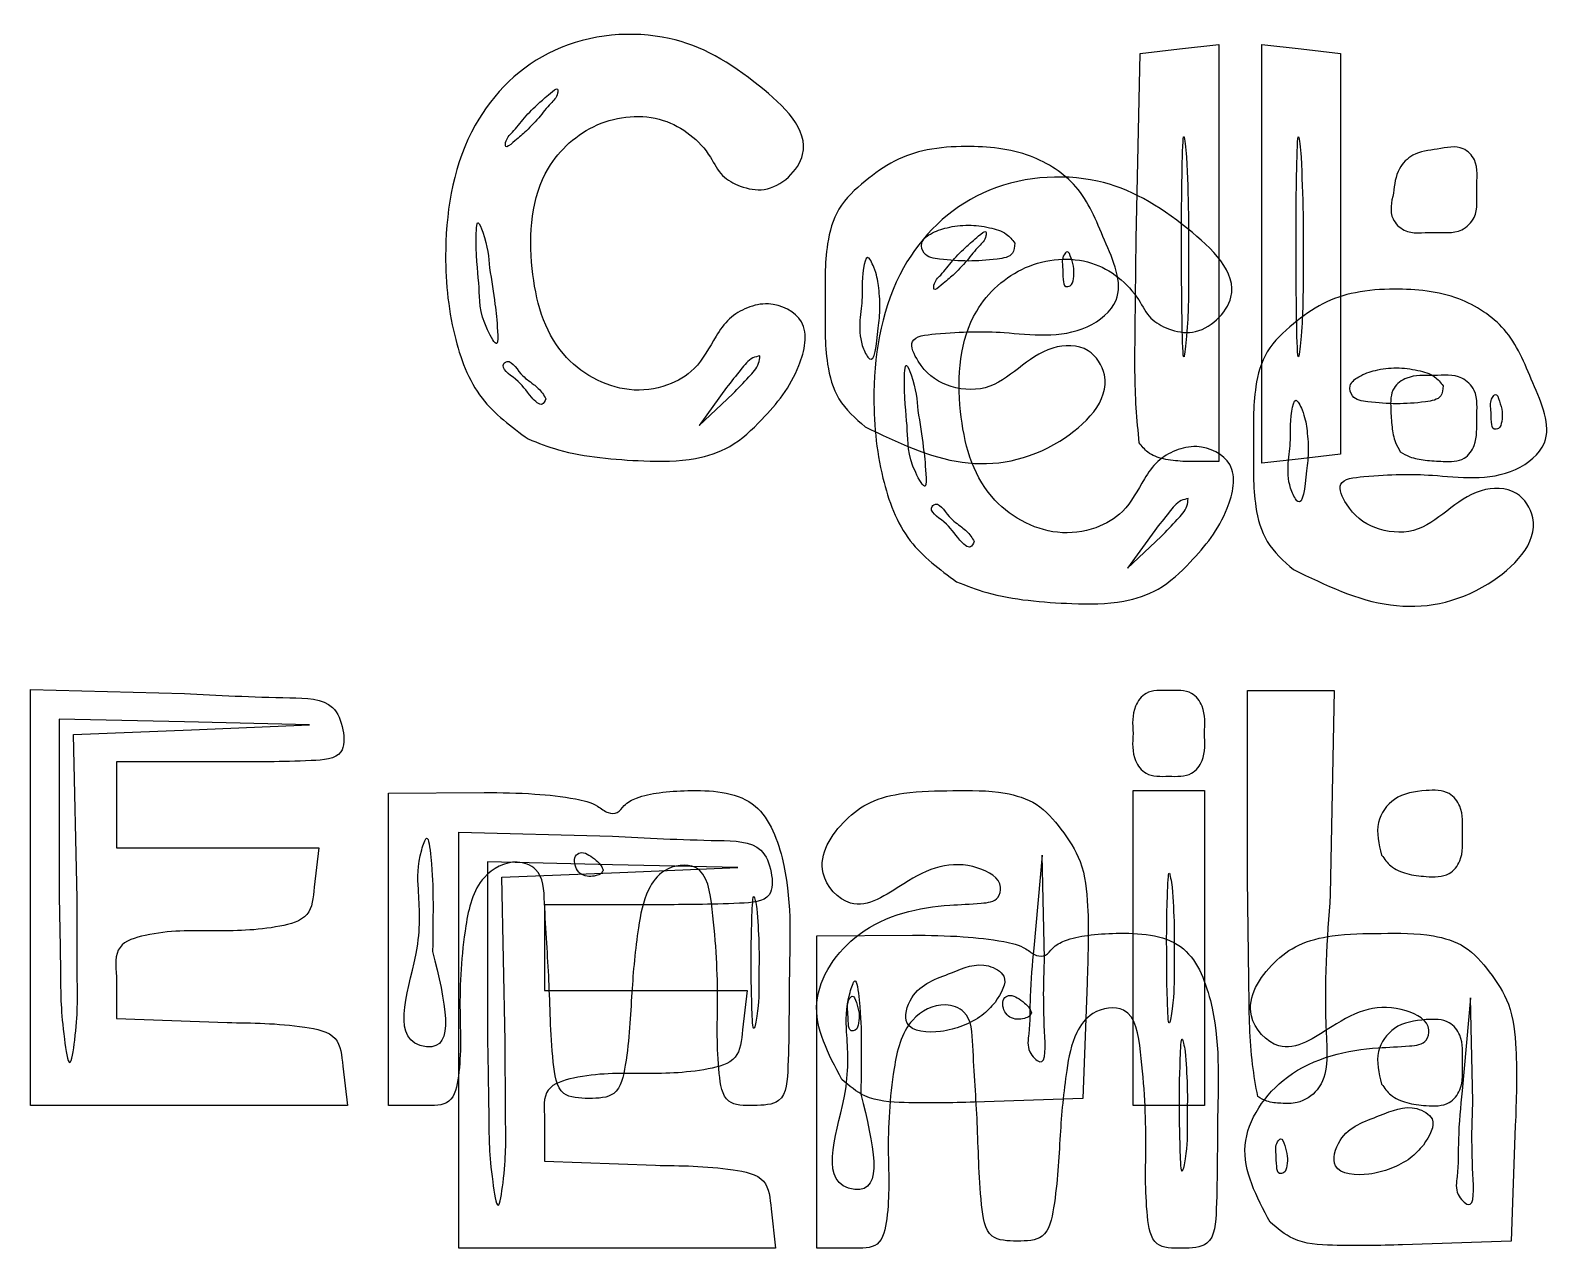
# Model space of a CAD drawing. Extents: x 0.12 to 3.45, y 0.56 to 2.39.
# Drawn here: x 1.6382 to 1.9923, y 1.2854 to 1.5691 of the extents above; entities that cross this region are included whole.
import ezdxf

# ---------------------------------------------------------------- set-up
doc = ezdxf.new("R2010")
doc.units = 0
doc.layers.get('0').update_dxf_attribs({"linetype": 'CONTINUOUS'})

msp = doc.modelspace()

# ---------------------------------------------------------------- linework, layer by layer
at = {"color": 7}
for p, q in [((1.905714, 1.564802), (1.914881, 1.565856)), ((1.914881, 1.565856), (1.914881, 1.517301)), ((1.924881, 1.51708), (1.924881, 1.565857)), ((1.924881, 1.565857), (1.934048, 1.564802)), ((1.89561, 1.52059), (1.896548, 1.563747)), ((1.896548, 1.563747), (1.905714, 1.564802)), ((1.934048, 1.564802), (1.943214, 1.563748)), ((1.943214, 1.563748), (1.943214, 1.517081)), ((1.756548, 1.548747), (1.756548, 1.548747)), ((1.907349, 1.53958), (1.907349, 1.53958)), ((1.934016, 1.53958), (1.934016, 1.53958)), ((1.955493, 1.531247), (1.955493, 1.531247)), ((1.867381, 1.51958), (1.867381, 1.51958)), ((1.880492, 1.516039), (1.880491, 1.516039)), ((1.914881, 1.517301), (1.914881, 1.468747)), ((1.924881, 1.468305), (1.924881, 1.517082)), ((1.924881, 1.517082), (1.924881, 1.51708)), ((1.943214, 1.517081), (1.943214, 1.470414)), ((1.745101, 1.513853), (1.745101, 1.513853)), ((1.856249, 1.515513), (1.856249, 1.515513)), ((1.835582, 1.49981), (1.835581, 1.49981)), ((1.808029, 1.493328), (1.808029, 1.493328)), ((1.800234, 1.485921), (1.793921, 1.47708)), ((1.793921, 1.47708), (1.801716, 1.484488)), ((1.967082, 1.486347), (1.967082, 1.486347)), ((1.758214, 1.483339), (1.758214, 1.483339)), ((1.844802, 1.480619), (1.844802, 1.480619)), ((1.980193, 1.482805), (1.980193, 1.482805)), ((1.832567, 1.476792), (1.832567, 1.476792)), ((1.75409, 1.473965), (1.75409, 1.473965)), ((1.896338, 1.47309), (1.896339, 1.47309)), ((1.943214, 1.470414), (1.934048, 1.46936)), ((1.957103, 1.470969), (1.957103, 1.470969)), ((1.914881, 1.468747), (1.906443, 1.468747)), ((1.934048, 1.46936), (1.924881, 1.468305)), ((1.935283, 1.466576), (1.935283, 1.466576)), ((1.907731, 1.460094), (1.907731, 1.460094)), ((1.899936, 1.452687), (1.893622, 1.443847)), ((1.857916, 1.450105), (1.857916, 1.450105)), ((1.893622, 1.443847), (1.901417, 1.451254)), ((1.932268, 1.443558), (1.932268, 1.443558)), ((1.853791, 1.440731), (1.853791, 1.440731)), ((1.638215, 1.367193), (1.638215, 1.415639)), ((1.638215, 1.415639), (1.674048, 1.414694)), ((1.921548, 1.369299), (1.921548, 1.41541)), ((1.921548, 1.41541), (1.93164, 1.41541)), ((1.93164, 1.41541), (1.941731, 1.41541)), ((1.941731, 1.41541), (1.940807, 1.36791)), ((1.674048, 1.408069), (1.644881, 1.408748)), ((1.644881, 1.408748), (1.644881, 1.368748)), ((1.648246, 1.405145), (1.67573, 1.406267)), ((1.703214, 1.40739), (1.674048, 1.408069)), ((1.67573, 1.406267), (1.703214, 1.40739)), ((1.649064, 1.366942), (1.648246, 1.405145)), ((1.894881, 1.405414), (1.894881, 1.405414)), ((1.685113, 1.398748), (1.658215, 1.398748)), ((1.658215, 1.398748), (1.658215, 1.388748)), ((1.721548, 1.391501), (1.743849, 1.391672)), ((1.894881, 1.35541), (1.894881, 1.392077)), ((1.894881, 1.392077), (1.903215, 1.392077)), ((1.903215, 1.392077), (1.911548, 1.392077)), ((1.911548, 1.392077), (1.911548, 1.35541)), ((1.658215, 1.388748), (1.658215, 1.378748)), ((1.721548, 1.355124), (1.721548, 1.391501)), ((1.737916, 1.333959), (1.737916, 1.382405)), ((1.737916, 1.382405), (1.773749, 1.38146)), ((1.658215, 1.378748), (1.681769, 1.378748)), ((1.681769, 1.378748), (1.705324, 1.378748)), ((1.705324, 1.378748), (1.70427, 1.369581)), ((1.773749, 1.374835), (1.744583, 1.375514)), ((1.744583, 1.375514), (1.744583, 1.335514)), ((1.802916, 1.374156), (1.773749, 1.374835)), ((1.775432, 1.373033), (1.802916, 1.374156)), ((1.87373, 1.37708), (1.871774, 1.355414)), ((1.874306, 1.352914), (1.87373, 1.37708)), ((1.952753, 1.37708), (1.952753, 1.37708)), ((1.747947, 1.371911), (1.775432, 1.373033)), ((1.748765, 1.333708), (1.747947, 1.371911)), ((1.771548, 1.37355), (1.771548, 1.37355)), ((1.638215, 1.318748), (1.638215, 1.367194)), ((1.638215, 1.367194), (1.638215, 1.367193)), ((1.649064, 1.366943), (1.649064, 1.366942)), ((1.903989, 1.369577), (1.903989, 1.369577)), ((1.784815, 1.365514), (1.757916, 1.365514)), ((1.757916, 1.365514), (1.757916, 1.355514)), ((1.80731, 1.364581), (1.80731, 1.364581)), ((1.82125, 1.358267), (1.843551, 1.358438)), ((1.82125, 1.32189), (1.82125, 1.358267)), ((1.721548, 1.318747), (1.721548, 1.355124)), ((1.721548, 1.355124), (1.721548, 1.355124)), ((1.731832, 1.35463), (1.731832, 1.35463)), ((1.757916, 1.355514), (1.757916, 1.345514)), ((1.874306, 1.352914), (1.874306, 1.352914)), ((1.894881, 1.318743), (1.894881, 1.35541)), ((1.894881, 1.35541), (1.894881, 1.35541)), ((1.911548, 1.35541), (1.911548, 1.318743)), ((1.658215, 1.348736), (1.658215, 1.339028)), ((1.884173, 1.347305), (1.883214, 1.320414)), ((1.757916, 1.345514), (1.781471, 1.345514)), ((1.781471, 1.345514), (1.805026, 1.345514)), ((1.805026, 1.345514), (1.803971, 1.336347)), ((1.830492, 1.342705), (1.830492, 1.342705)), ((1.862761, 1.34275), (1.862761, 1.34275)), ((1.973432, 1.343847), (1.971475, 1.32218)), ((1.974007, 1.31968), (1.973432, 1.343847)), ((1.658215, 1.339028), (1.684048, 1.338055)), ((1.87125, 1.340316), (1.87125, 1.340316)), ((1.737916, 1.285514), (1.737916, 1.33396)), ((1.737916, 1.33396), (1.737916, 1.333959)), ((1.748765, 1.333709), (1.748765, 1.333708)), ((1.710936, 1.327915), (1.711991, 1.318748)), ((1.907011, 1.331347), (1.907011, 1.331347)), ((1.827113, 1.324789), (1.827113, 1.324789)), ((1.821249, 1.285513), (1.821249, 1.32189)), ((1.821249, 1.32189), (1.82125, 1.32189)), ((1.831533, 1.321397), (1.831533, 1.321397)), ((1.923911, 1.320825), (1.923911, 1.320825)), ((1.952753, 1.323743), (1.952753, 1.323743)), ((1.675103, 1.318748), (1.638215, 1.318748)), ((1.711991, 1.318748), (1.675103, 1.318748)), ((1.729881, 1.318747), (1.721548, 1.318747)), ((1.883214, 1.320414), (1.857946, 1.319527)), ((1.903215, 1.318743), (1.894881, 1.318743)), ((1.911548, 1.318743), (1.903215, 1.318743)), ((1.974007, 1.31968), (1.974007, 1.31968)), ((1.757917, 1.315502), (1.757917, 1.305794)), ((1.983874, 1.314071), (1.982915, 1.28718)), ((1.930193, 1.309472), (1.930193, 1.309472)), ((1.962462, 1.309516), (1.962462, 1.309516)), ((1.757917, 1.305794), (1.78375, 1.304821)), ((1.810638, 1.294681), (1.811692, 1.285514)), ((1.926814, 1.291556), (1.926815, 1.291555)), ((1.774804, 1.285514), (1.737916, 1.285514)), ((1.811692, 1.285514), (1.774804, 1.285514)), ((1.829583, 1.285513), (1.821249, 1.285513)), ((1.982915, 1.28718), (1.957647, 1.286293))]:
    msp.add_line(p, q, dxfattribs=at)
for points, knots in [([(1.75409, 1.473965), (1.750152, 1.476847), (1.741844, 1.482929), (1.735856, 1.499433), (1.733852, 1.521165), (1.738384, 1.547043), (1.75915, 1.567555), (1.787156, 1.569827), (1.806036, 1.558804), (1.823239, 1.542355), (1.811189, 1.530931), (1.80364, 1.532544), (1.798866, 1.535043), (1.79542, 1.542432), (1.785637, 1.550205), (1.76947, 1.548722), (1.755123, 1.535654), (1.753681, 1.514321), (1.759225, 1.493277), (1.774699, 1.484424), (1.786148, 1.485806), (1.793755, 1.490258), (1.796986, 1.49684), (1.800636, 1.502155), (1.805055, 1.504764), (1.811156, 1.50616), (1.820074, 1.501807), (1.817155, 1.488538), (1.810008, 1.479737), (1.801729, 1.471863), (1.791887, 1.468718), (1.781567, 1.468739), (1.770903, 1.469452), (1.761789, 1.470949), (1.756411, 1.473056), (1.75409, 1.473965)], [0, 0, 0, 0, 0.014354, 0.030292, 0.050404, 0.080173, 0.105529, 0.132393, 0.156197, 0.175011, 0.187106, 0.192723, 0.197506, 0.202612, 0.216533, 0.231944, 0.247161, 0.270825, 0.291958, 0.309407, 0.318385, 0.325636, 0.334773, 0.33986, 0.344759, 0.349727, 0.358477, 0.368656, 0.383917, 0.393645, 0.402102, 0.414172, 0.424393, 0.434222, 0.441686, 0.441686, 0.441686, 0.441686]), ([(1.756548, 1.548747), (1.757454, 1.54991), (1.758952, 1.551833), (1.760924, 1.553597), (1.761071, 1.556084), (1.758369, 1.553727), (1.756378, 1.552093), (1.753147, 1.54886), (1.750832, 1.545656), (1.748836, 1.543897), (1.748691, 1.54141), (1.75139, 1.543768), (1.753414, 1.545393), (1.755421, 1.547541), (1.756548, 1.548747)], [0, 0, 0, 0, 0.004379, 0.007242, 0.008156, 0.010056, 0.013715, 0.0184, 0.022779, 0.025642, 0.026556, 0.028456, 0.032116, 0.036801, 0.036801, 0.036801, 0.036801]), ([(1.907349, 1.53958), (1.90713, 1.54183), (1.906572, 1.547578), (1.906148, 1.530075), (1.90617, 1.518709), (1.906172, 1.507526), (1.906542, 1.489791), (1.907857, 1.502395), (1.90772, 1.511118), (1.907923, 1.525852), (1.907533, 1.535182), (1.907349, 1.53958)], [0, 0, 0, 0, 0.004821, 0.012318, 0.030451, 0.048584, 0.056081, 0.060902, 0.074258, 0.089227, 0.102583, 0.102583, 0.102583, 0.102583]), ([(1.934016, 1.53958), (1.933797, 1.54183), (1.933239, 1.547578), (1.932814, 1.530075), (1.932836, 1.518709), (1.932838, 1.507526), (1.933209, 1.489791), (1.934524, 1.502395), (1.934386, 1.511118), (1.934589, 1.525852), (1.934199, 1.535182), (1.934016, 1.53958)], [0, 0, 0, 0, 0.004821, 0.012318, 0.030451, 0.048584, 0.056081, 0.060902, 0.074258, 0.089227, 0.102583, 0.102583, 0.102583, 0.102583]), ([(1.832567, 1.476792), (1.83026, 1.478797), (1.825764, 1.482704), (1.822971, 1.493266), (1.823368, 1.505408), (1.822963, 1.51758), (1.825781, 1.528085), (1.832316, 1.534022), (1.839083, 1.539012), (1.847247, 1.541714), (1.858014, 1.542382), (1.870506, 1.541244), (1.883052, 1.533068), (1.887965, 1.520651), (1.894103, 1.507097), (1.88133, 1.496773), (1.865267, 1.499205), (1.853719, 1.498956), (1.842025, 1.497768), (1.845453, 1.49021), (1.8511, 1.485814), (1.860867, 1.484805), (1.86835, 1.490494), (1.875324, 1.495935), (1.884672, 1.496017), (1.891553, 1.484983), (1.876649, 1.469972), (1.854561, 1.466125), (1.839977, 1.473198), (1.832567, 1.476792)], [0, 0, 0, 0, 0.008965, 0.017475, 0.031491, 0.045507, 0.054017, 0.062982, 0.071225, 0.079211, 0.088309, 0.103512, 0.11622, 0.130344, 0.144578, 0.153676, 0.173087, 0.18904, 0.194708, 0.199462, 0.20807, 0.217072, 0.226032, 0.235303, 0.243565, 0.250364, 0.268918, 0.292175, 0.316192, 0.316192, 0.316192, 0.316192]), ([(1.955493, 1.531247), (1.955728, 1.533226), (1.956142, 1.536709), (1.960254, 1.540852), (1.965718, 1.541289), (1.971258, 1.542703), (1.975549, 1.538239), (1.974478, 1.532282), (1.97548, 1.526155), (1.970806, 1.521482), (1.964683, 1.522485), (1.958708, 1.521407), (1.954286, 1.525714), (1.95503, 1.529123), (1.955493, 1.531247)], [0, 0, 0, 0, 0.005841, 0.010277, 0.016118, 0.022156, 0.02581, 0.032499, 0.039258, 0.043332, 0.050091, 0.056782, 0.060435, 0.066473, 0.066473, 0.066473, 0.066473]), ([(1.853791, 1.440731), (1.849854, 1.443613), (1.841545, 1.449695), (1.835557, 1.466199), (1.833553, 1.487931), (1.838085, 1.513809), (1.858852, 1.534321), (1.886857, 1.536593), (1.905737, 1.52557), (1.92294, 1.509122), (1.91089, 1.497697), (1.903342, 1.49931), (1.898567, 1.501809), (1.895121, 1.509199), (1.885339, 1.516971), (1.869171, 1.515488), (1.854825, 1.50242), (1.853382, 1.481088), (1.858927, 1.460043), (1.8744, 1.45119), (1.885849, 1.452573), (1.893457, 1.457024), (1.896687, 1.463606), (1.900337, 1.468921), (1.904757, 1.47153), (1.910857, 1.472926), (1.919775, 1.468573), (1.916857, 1.455304), (1.90971, 1.446503), (1.901431, 1.43863), (1.891589, 1.435485), (1.881269, 1.435505), (1.870604, 1.436218), (1.86149, 1.437715), (1.856112, 1.439822), (1.853791, 1.440731)], [0, 0, 0, 0, 0.014354, 0.030292, 0.050404, 0.080173, 0.105529, 0.132393, 0.156197, 0.175011, 0.187106, 0.192723, 0.197506, 0.202612, 0.216533, 0.231944, 0.247161, 0.270825, 0.291958, 0.309407, 0.318385, 0.325636, 0.334774, 0.33986, 0.344759, 0.349727, 0.358478, 0.368656, 0.383918, 0.393645, 0.402102, 0.414172, 0.424394, 0.434222, 0.441686, 0.441686, 0.441686, 0.441686]), ([(1.745101, 1.513853), (1.744897, 1.516293), (1.744636, 1.519419), (1.742059, 1.525905), (1.741835, 1.515949), (1.742921, 1.509749), (1.74259, 1.502523), (1.747174, 1.494562), (1.746889, 1.500968), (1.746339, 1.505762), (1.745553, 1.510902), (1.745101, 1.513853)], [0, 0, 0, 0, 0.008467, 0.01085, 0.014787, 0.026012, 0.036044, 0.039886, 0.042699, 0.049063, 0.057643, 0.057643, 0.057643, 0.057643]), ([(1.867381, 1.51958), (1.866766, 1.520348), (1.865264, 1.522221), (1.861204, 1.523348), (1.856576, 1.523954), (1.851789, 1.523385), (1.848089, 1.522117), (1.845222, 1.519954), (1.846159, 1.516365), (1.850982, 1.515668), (1.856586, 1.515266), (1.861992, 1.515623), (1.867134, 1.516445), (1.867312, 1.518709), (1.867381, 1.51958)], [0, 0, 0, 0, 0.002895, 0.007065, 0.012045, 0.017026, 0.021195, 0.02409, 0.026491, 0.030328, 0.037049, 0.043769, 0.047607, 0.050007, 0.050007, 0.050007, 0.050007]), ([(1.856249, 1.515513), (1.857155, 1.516676), (1.858654, 1.518599), (1.860626, 1.520364), (1.860773, 1.52285), (1.85807, 1.520493), (1.856079, 1.51886), (1.852849, 1.515626), (1.850533, 1.512422), (1.848538, 1.510663), (1.848393, 1.508176), (1.851091, 1.510534), (1.853116, 1.51216), (1.855122, 1.514307), (1.856249, 1.515513)], [0, 0, 0, 0, 0.004379, 0.007242, 0.008156, 0.010056, 0.013715, 0.0184, 0.022779, 0.025642, 0.026556, 0.028456, 0.032116, 0.036801, 0.036801, 0.036801, 0.036801]), ([(1.896339, 1.47309), (1.89607, 1.475789), (1.895239, 1.484151), (1.895373, 1.50002), (1.895524, 1.513148), (1.89561, 1.52059)], [0, 0, 0, 0, 0.008133, 0.0252, 0.047534, 0.047534, 0.047534, 0.047534]), ([(1.835581, 1.49981), (1.835773, 1.501385), (1.83617, 1.504638), (1.835649, 1.509654), (1.835117, 1.512974), (1.832908, 1.5175), (1.831579, 1.511191), (1.832289, 1.505439), (1.830262, 1.498173), (1.834572, 1.490245), (1.835154, 1.495762), (1.835582, 1.49981)], [0, 0, 0, 0, 0.004792, 0.009895, 0.014327, 0.017013, 0.019674, 0.027155, 0.038422, 0.041124, 0.048568, 0.048568, 0.048568, 0.048568]), ([(1.880491, 1.516039), (1.880221, 1.516846), (1.879804, 1.518097), (1.878228, 1.516258), (1.878559, 1.513931), (1.878512, 1.511709), (1.878829, 1.509275), (1.880676, 1.509605), (1.881091, 1.511489), (1.881236, 1.513643), (1.880748, 1.515213), (1.880492, 1.516039)], [0, 0, 0, 0, 0.0018, 0.002786, 0.005648, 0.008593, 0.010286, 0.011274, 0.013064, 0.015362, 0.017914, 0.017914, 0.017914, 0.017914]), ([(1.932268, 1.443558), (1.929962, 1.445563), (1.925466, 1.44947), (1.922672, 1.460032), (1.92307, 1.472174), (1.922665, 1.484346), (1.925482, 1.494851), (1.932017, 1.500788), (1.938784, 1.505778), (1.946948, 1.50848), (1.957716, 1.509148), (1.970208, 1.50801), (1.982753, 1.499834), (1.987667, 1.487417), (1.993804, 1.473863), (1.981031, 1.463539), (1.964968, 1.465972), (1.953421, 1.465723), (1.941726, 1.464535), (1.945154, 1.456977), (1.950801, 1.45258), (1.960569, 1.451571), (1.968052, 1.45726), (1.975026, 1.462701), (1.984373, 1.462783), (1.991254, 1.451749), (1.976351, 1.436738), (1.954263, 1.432891), (1.939678, 1.439964), (1.932268, 1.443558)], [0, 0, 0, 0, 0.008965, 0.017475, 0.031491, 0.045507, 0.054017, 0.062982, 0.071225, 0.079211, 0.088309, 0.103512, 0.11622, 0.130344, 0.144578, 0.153676, 0.173087, 0.18904, 0.194708, 0.199462, 0.20807, 0.217072, 0.226032, 0.235303, 0.243565, 0.250364, 0.268918, 0.292175, 0.316192, 0.316192, 0.316192, 0.316192]), ([(1.758214, 1.483339), (1.757962, 1.483767), (1.75721, 1.485046), (1.755086, 1.487025), (1.752268, 1.488668), (1.74982, 1.492937), (1.747357, 1.490476), (1.752457, 1.487388), (1.753677, 1.484783), (1.757208, 1.481205), (1.757956, 1.482791), (1.758214, 1.483339)], [0, 0, 0, 0, 0.001493, 0.004457, 0.0083, 0.012792, 0.013291, 0.017784, 0.023477, 0.026389, 0.027927, 0.027927, 0.027927, 0.027927]), ([(1.808029, 1.493328), (1.807473, 1.493199), (1.80564, 1.492776), (1.803257, 1.489697), (1.801349, 1.487314), (1.800234, 1.485921)], [0, 0, 0, 0, 0.001684, 0.005547, 0.010984, 0.010984, 0.010984, 0.010984]), ([(1.801716, 1.484488), (1.80294, 1.48578), (1.805046, 1.488005), (1.807734, 1.490828), (1.807959, 1.492734), (1.808029, 1.493328)], [0, 0, 0, 0, 0.005412, 0.009315, 0.011081, 0.011081, 0.011081, 0.011081]), ([(1.844802, 1.480619), (1.844599, 1.483059), (1.844337, 1.486186), (1.84176, 1.492671), (1.841537, 1.482715), (1.842623, 1.476515), (1.842292, 1.469289), (1.846876, 1.461328), (1.84659, 1.467734), (1.846041, 1.472528), (1.845254, 1.477668), (1.844802, 1.480619)], [0, 0, 0, 0, 0.008467, 0.01085, 0.014787, 0.026012, 0.036044, 0.039886, 0.042699, 0.049063, 0.057643, 0.057643, 0.057643, 0.057643]), ([(1.967082, 1.486347), (1.966467, 1.487114), (1.964965, 1.488987), (1.960905, 1.490115), (1.956277, 1.49072), (1.951491, 1.490151), (1.947791, 1.488883), (1.944924, 1.48672), (1.94586, 1.483131), (1.950684, 1.482434), (1.956288, 1.482032), (1.961694, 1.482389), (1.966835, 1.483211), (1.967014, 1.485475), (1.967082, 1.486347)], [0, 0, 0, 0, 0.002895, 0.007065, 0.012045, 0.017026, 0.021195, 0.02409, 0.026491, 0.030328, 0.037049, 0.043769, 0.047607, 0.050007, 0.050007, 0.050007, 0.050007]), ([(1.957103, 1.470969), (1.956694, 1.471683), (1.95567, 1.473465), (1.955094, 1.476955), (1.954835, 1.481113), (1.954786, 1.485842), (1.959337, 1.489043), (1.964921, 1.488494), (1.970888, 1.489275), (1.975409, 1.484754), (1.974628, 1.478787), (1.975177, 1.473203), (1.971976, 1.468652), (1.967246, 1.468701), (1.963089, 1.46896), (1.959599, 1.469536), (1.957817, 1.47056), (1.957103, 1.470969)], [0, 0, 0, 0, 0.002455, 0.006135, 0.010369, 0.015297, 0.019073, 0.025362, 0.031934, 0.03595, 0.042522, 0.048811, 0.052587, 0.057515, 0.061748, 0.065429, 0.067884, 0.067884, 0.067884, 0.067884]), ([(1.980193, 1.482805), (1.979923, 1.483613), (1.979505, 1.484863), (1.97793, 1.483024), (1.978261, 1.480697), (1.978213, 1.478475), (1.97853, 1.476041), (1.980378, 1.476371), (1.980793, 1.478255), (1.980938, 1.480409), (1.98045, 1.481979), (1.980193, 1.482805)], [0, 0, 0, 0, 0.0018, 0.002786, 0.005648, 0.008593, 0.010286, 0.011274, 0.013064, 0.015362, 0.017914, 0.017914, 0.017914, 0.017914]), ([(1.935283, 1.466576), (1.935475, 1.468151), (1.935871, 1.471404), (1.935351, 1.47642), (1.934819, 1.47974), (1.93261, 1.484266), (1.931281, 1.477957), (1.93199, 1.472205), (1.929964, 1.464939), (1.934273, 1.457011), (1.934856, 1.462528), (1.935283, 1.466576)], [0, 0, 0, 0, 0.004792, 0.009895, 0.014327, 0.017013, 0.019674, 0.027155, 0.038422, 0.041124, 0.048568, 0.048568, 0.048568, 0.048568]), ([(1.906443, 1.468747), (1.904949, 1.468874), (1.902148, 1.469113), (1.898385, 1.470445), (1.896952, 1.472296), (1.896338, 1.47309)], [0, 0, 0, 0, 0.004518, 0.008469, 0.01143, 0.01143, 0.01143, 0.01143]), ([(1.857916, 1.450105), (1.857664, 1.450533), (1.856912, 1.451812), (1.854787, 1.453791), (1.85197, 1.455435), (1.849521, 1.459703), (1.847059, 1.457243), (1.852158, 1.454154), (1.853378, 1.451549), (1.85691, 1.447971), (1.857657, 1.449557), (1.857916, 1.450105)], [0, 0, 0, 0, 0.001493, 0.004457, 0.0083, 0.012792, 0.013291, 0.017784, 0.023477, 0.026389, 0.027927, 0.027927, 0.027927, 0.027927]), ([(1.907731, 1.460094), (1.907174, 1.459966), (1.905341, 1.459542), (1.902958, 1.456463), (1.901051, 1.45408), (1.899936, 1.452687)], [0, 0, 0, 0, 0.001684, 0.005547, 0.010985, 0.010985, 0.010985, 0.010985]), ([(1.901417, 1.451254), (1.902641, 1.452546), (1.904748, 1.454771), (1.907436, 1.457594), (1.907661, 1.4595), (1.907731, 1.460094)], [0, 0, 0, 0, 0.005412, 0.009315, 0.011081, 0.011081, 0.011081, 0.011081]), ([(1.674048, 1.414694), (1.681837, 1.414282), (1.692848, 1.4137), (1.708489, 1.413575), (1.71124, 1.406609), (1.711416, 1.399493), (1.698737, 1.398772), (1.690818, 1.398758), (1.685113, 1.398748)], [0, 0, 0, 0, 0.024601, 0.034776, 0.040483, 0.045669, 0.052846, 0.071325, 0.071325, 0.071325, 0.071325]), ([(1.894881, 1.405414), (1.894753, 1.407591), (1.894548, 1.411074), (1.898061, 1.415657), (1.903218, 1.415272), (1.908356, 1.415657), (1.911915, 1.411074), (1.911318, 1.405414), (1.911915, 1.399753), (1.908356, 1.39517), (1.903218, 1.395556), (1.898061, 1.39517), (1.894548, 1.399753), (1.894753, 1.403237), (1.894881, 1.405414)], [0, 0, 0, 0, 0.006374, 0.010198, 0.015535, 0.020871, 0.024696, 0.03107, 0.037443, 0.041268, 0.046604, 0.051941, 0.055765, 0.062139, 0.062139, 0.062139, 0.062139]), ([(1.743849, 1.391672), (1.747793, 1.391616), (1.754926, 1.391515), (1.763696, 1.390523), (1.7697, 1.389201), (1.77229, 1.38678), (1.775068, 1.386675), (1.776545, 1.389041), (1.779865, 1.390807), (1.784993, 1.391784), (1.793931, 1.392339), (1.807754, 1.391577), (1.815773, 1.371978), (1.814642, 1.350726), (1.814903, 1.333502), (1.814138, 1.318963), (1.806587, 1.31871), (1.799567, 1.318716), (1.797821, 1.330237), (1.798435, 1.344521), (1.797727, 1.359505), (1.795447, 1.375763), (1.78553, 1.37439), (1.781137, 1.368144), (1.779254, 1.358184), (1.778024, 1.344267), (1.777605, 1.332102), (1.775241, 1.320582), (1.768215, 1.320332), (1.760904, 1.320617), (1.759256, 1.333547), (1.759143, 1.347522), (1.75798, 1.361973), (1.757599, 1.373731), (1.750135, 1.376409), (1.741785, 1.371728), (1.738702, 1.357838), (1.737879, 1.342028), (1.738686, 1.329117), (1.736624, 1.31862), (1.732074, 1.318706), (1.729881, 1.318747)], [0, 0, 0, 0, 0.011797, 0.02134, 0.026714, 0.029648, 0.03171, 0.034005, 0.037327, 0.042783, 0.049453, 0.064757, 0.079135, 0.106291, 0.127725, 0.135982, 0.141938, 0.147801, 0.15458, 0.171313, 0.192896, 0.203381, 0.210609, 0.216365, 0.225513, 0.240676, 0.257641, 0.264785, 0.270684, 0.276617, 0.284295, 0.303387, 0.321471, 0.329524, 0.334108, 0.342533, 0.354606, 0.374612, 0.389678, 0.395931, 0.401749, 0.401749, 0.401749, 0.401749]), ([(1.827113, 1.324789), (1.823944, 1.33075), (1.817641, 1.342606), (1.830805, 1.361842), (1.847625, 1.365447), (1.858233, 1.365651), (1.86355, 1.366292), (1.864764, 1.371389), (1.857915, 1.37504), (1.84959, 1.375051), (1.840548, 1.370068), (1.830034, 1.362483), (1.819591, 1.374061), (1.826218, 1.384322), (1.833785, 1.389911), (1.842661, 1.39198), (1.853188, 1.392068), (1.863633, 1.392233), (1.872904, 1.389458), (1.878386, 1.383057), (1.883485, 1.37531), (1.884741, 1.362653), (1.884392, 1.353233), (1.884173, 1.347305)], [0, 0, 0, 0, 0.018861, 0.037513, 0.059752, 0.067049, 0.071161, 0.073596, 0.080509, 0.089381, 0.098669, 0.111877, 0.12133, 0.134744, 0.141802, 0.149871, 0.161337, 0.173471, 0.181184, 0.189313, 0.198091, 0.208626, 0.22651, 0.22651, 0.22651, 0.22651]), ([(1.952753, 1.37708), (1.952099, 1.379645), (1.950885, 1.384408), (1.955618, 1.391165), (1.962272, 1.392155), (1.968314, 1.392302), (1.971924, 1.38778), (1.971314, 1.38208), (1.971919, 1.376382), (1.968328, 1.371857), (1.963298, 1.371991), (1.958739, 1.372518), (1.954853, 1.374123), (1.953398, 1.376172), (1.952753, 1.37708)], [0, 0, 0, 0, 0.007619, 0.01415, 0.021791, 0.027205, 0.03104, 0.037428, 0.043817, 0.047651, 0.053065, 0.05763, 0.061761, 0.065055, 0.065055, 0.065055, 0.065055]), ([(1.731832, 1.35463), (1.731892, 1.359047), (1.731999, 1.366823), (1.731797, 1.373288), (1.730763, 1.382895), (1.728239, 1.375301), (1.728502, 1.367941), (1.729703, 1.353597), (1.721505, 1.334284), (1.737662, 1.330845), (1.73465, 1.343134), (1.731832, 1.35463)], [0, 0, 0, 0, 0.012472, 0.021956, 0.026487, 0.029404, 0.038627, 0.05232, 0.074983, 0.076518, 0.098757, 0.098757, 0.098757, 0.098757]), ([(1.773749, 1.38146), (1.781538, 1.381048), (1.792549, 1.380467), (1.80819, 1.380342), (1.810941, 1.373375), (1.811118, 1.366259), (1.798439, 1.365538), (1.790519, 1.365524), (1.784815, 1.365514)], [0, 0, 0, 0, 0.024601, 0.034776, 0.040483, 0.045669, 0.052846, 0.071325, 0.071325, 0.071325, 0.071325]), ([(1.771548, 1.37355), (1.771416, 1.373904), (1.771079, 1.374808), (1.769805, 1.375941), (1.768368, 1.37707), (1.766716, 1.377865), (1.76508, 1.377202), (1.764751, 1.375485), (1.765188, 1.373799), (1.766445, 1.372413), (1.768211, 1.371959), (1.769746, 1.37222), (1.771096, 1.372598), (1.771419, 1.373279), (1.771548, 1.37355)], [0, 0, 0, 0, 0.00112, 0.002864, 0.004951, 0.006719, 0.008028, 0.009592, 0.011428, 0.013172, 0.014919, 0.01661, 0.017919, 0.018789, 0.018789, 0.018789, 0.018789]), ([(1.903989, 1.369577), (1.903753, 1.371111), (1.903155, 1.375009), (1.902692, 1.363149), (1.902719, 1.355385), (1.902717, 1.347742), (1.903123, 1.335727), (1.904529, 1.344248), (1.904392, 1.350231), (1.904606, 1.360243), (1.904187, 1.366585), (1.903989, 1.369577)], [0, 0, 0, 0, 0.003316, 0.008426, 0.020758, 0.033089, 0.038199, 0.041515, 0.050604, 0.060783, 0.069873, 0.069873, 0.069873, 0.069873]), ([(1.644881, 1.368748), (1.645024, 1.361635), (1.645269, 1.34944), (1.64526, 1.339324), (1.647372, 1.325855), (1.649315, 1.338746), (1.649056, 1.348561), (1.649061, 1.36017), (1.649064, 1.366943)], [0, 0, 0, 0, 0.020152, 0.034551, 0.040177, 0.045535, 0.059271, 0.078514, 0.078514, 0.078514, 0.078514]), ([(1.70427, 1.369581), (1.704059, 1.367167), (1.70363, 1.362252), (1.692959, 1.359487), (1.68063, 1.359334), (1.668474, 1.359642), (1.657669, 1.356367), (1.658029, 1.351332), (1.658215, 1.348736)], [0, 0, 0, 0, 0.006593, 0.013423, 0.029024, 0.044849, 0.051332, 0.058235, 0.058235, 0.058235, 0.058235]), ([(1.80731, 1.364581), (1.807068, 1.365937), (1.806458, 1.369371), (1.805979, 1.358928), (1.806009, 1.352059), (1.806005, 1.345295), (1.806424, 1.334717), (1.807859, 1.342211), (1.807724, 1.347515), (1.807941, 1.356347), (1.807512, 1.361941), (1.80731, 1.364581)], [0, 0, 0, 0, 0.002945, 0.00746, 0.018341, 0.029222, 0.033738, 0.036683, 0.044706, 0.053688, 0.061711, 0.061711, 0.061711, 0.061711]), ([(1.923911, 1.320825), (1.923472, 1.323323), (1.922028, 1.331552), (1.921861, 1.347806), (1.921662, 1.361456), (1.921548, 1.369299)], [0, 0, 0, 0, 0.007603, 0.025038, 0.048591, 0.048591, 0.048591, 0.048591]), ([(1.940807, 1.36791), (1.940051, 1.357534), (1.938983, 1.342887), (1.940705, 1.323771), (1.933722, 1.319078), (1.929476, 1.319244), (1.926267, 1.319462), (1.924603, 1.320425), (1.923911, 1.320825)], [0, 0, 0, 0, 0.032344, 0.045661, 0.051208, 0.054962, 0.058293, 0.060664, 0.060664, 0.060664, 0.060664]), ([(1.843551, 1.358438), (1.847494, 1.358382), (1.854627, 1.358281), (1.863397, 1.357289), (1.869402, 1.355967), (1.871991, 1.353546), (1.87477, 1.353441), (1.876246, 1.355807), (1.879566, 1.357574), (1.884695, 1.35855), (1.893633, 1.359105), (1.907456, 1.358343), (1.915474, 1.338744), (1.914343, 1.317492), (1.914604, 1.300268), (1.91384, 1.285729), (1.906289, 1.285476), (1.899268, 1.285482), (1.897523, 1.297003), (1.898137, 1.311288), (1.897428, 1.326271), (1.895149, 1.342529), (1.885232, 1.341156), (1.880838, 1.33491), (1.878955, 1.32495), (1.877725, 1.311033), (1.877307, 1.298868), (1.874942, 1.287348), (1.867917, 1.287098), (1.860605, 1.287383), (1.858958, 1.300313), (1.858844, 1.314288), (1.857682, 1.32874), (1.8573, 1.340497), (1.849836, 1.343175), (1.841486, 1.338495), (1.838403, 1.324604), (1.83758, 1.308794), (1.838388, 1.295883), (1.836325, 1.285386), (1.831776, 1.285472), (1.829583, 1.285513)], [0, 0, 0, 0, 0.011797, 0.02134, 0.026714, 0.029648, 0.03171, 0.034005, 0.037327, 0.042783, 0.049453, 0.064757, 0.079135, 0.106291, 0.127725, 0.135982, 0.141938, 0.147801, 0.15458, 0.171313, 0.192896, 0.203381, 0.210609, 0.216365, 0.225513, 0.240676, 0.257641, 0.264785, 0.270684, 0.276617, 0.284295, 0.303387, 0.321471, 0.329524, 0.334108, 0.342533, 0.354606, 0.374612, 0.389678, 0.395931, 0.401749, 0.401749, 0.401749, 0.401749]), ([(1.926815, 1.291555), (1.923646, 1.297516), (1.917343, 1.309372), (1.930506, 1.328608), (1.947327, 1.332213), (1.957935, 1.332417), (1.963252, 1.333058), (1.964465, 1.338156), (1.957617, 1.341806), (1.949292, 1.341817), (1.940249, 1.336834), (1.929736, 1.329249), (1.919293, 1.340827), (1.92592, 1.351088), (1.933487, 1.356677), (1.942363, 1.358746), (1.952889, 1.358834), (1.963334, 1.359), (1.972606, 1.356224), (1.978087, 1.349823), (1.983186, 1.342076), (1.984442, 1.329419), (1.984094, 1.319999), (1.983874, 1.314071)], [0, 0, 0, 0, 0.018861, 0.037513, 0.059752, 0.067049, 0.071161, 0.073596, 0.080509, 0.089381, 0.098669, 0.111877, 0.12133, 0.134744, 0.141802, 0.149871, 0.161337, 0.173471, 0.181184, 0.189313, 0.198091, 0.208626, 0.22651, 0.22651, 0.22651, 0.22651]), ([(1.871774, 1.355414), (1.871404, 1.351663), (1.870751, 1.345026), (1.870977, 1.336963), (1.870003, 1.331561), (1.874841, 1.326754), (1.873835, 1.342142), (1.874112, 1.34847), (1.874306, 1.352914)], [0, 0, 0, 0, 0.011287, 0.019976, 0.024212, 0.027466, 0.034632, 0.051525, 0.051525, 0.051525, 0.051525]), ([(1.862761, 1.34275), (1.864179, 1.344962), (1.866536, 1.34864), (1.859574, 1.35269), (1.851987, 1.349156), (1.843529, 1.346591), (1.840544, 1.336062), (1.84963, 1.335497), (1.855097, 1.337155), (1.859698, 1.339325), (1.861805, 1.341682), (1.862761, 1.34275)], [0, 0, 0, 0, 0.006436, 0.010698, 0.019508, 0.030367, 0.036408, 0.044414, 0.049666, 0.054826, 0.059101, 0.059101, 0.059101, 0.059101]), ([(1.831533, 1.321397), (1.831594, 1.325814), (1.831701, 1.33359), (1.831498, 1.340054), (1.830464, 1.349661), (1.82794, 1.342067), (1.828203, 1.334707), (1.829404, 1.320363), (1.821206, 1.30105), (1.837363, 1.297611), (1.834351, 1.3099), (1.831533, 1.321397)], [0, 0, 0, 0, 0.012472, 0.021956, 0.026487, 0.029404, 0.038627, 0.05232, 0.074983, 0.076518, 0.098757, 0.098757, 0.098757, 0.098757]), ([(1.830492, 1.342705), (1.830222, 1.343513), (1.829804, 1.344763), (1.828229, 1.342924), (1.828559, 1.340597), (1.828512, 1.338376), (1.828829, 1.335941), (1.830676, 1.336271), (1.831092, 1.338156), (1.831236, 1.340309), (1.830749, 1.341879), (1.830492, 1.342705)], [0, 0, 0, 0, 0.0018, 0.002786, 0.005648, 0.008593, 0.010286, 0.011274, 0.013065, 0.015362, 0.017914, 0.017914, 0.017914, 0.017914]), ([(1.87125, 1.340316), (1.871118, 1.34067), (1.87078, 1.341574), (1.869507, 1.342708), (1.86807, 1.343836), (1.866417, 1.344631), (1.864781, 1.343968), (1.864452, 1.342251), (1.86489, 1.340565), (1.866146, 1.339179), (1.867912, 1.338725), (1.869447, 1.338986), (1.870797, 1.339364), (1.87112, 1.340045), (1.87125, 1.340316)], [0, 0, 0, 0, 0.00112, 0.002864, 0.004951, 0.006719, 0.008028, 0.009592, 0.011428, 0.013172, 0.014919, 0.01661, 0.017919, 0.018789, 0.018789, 0.018789, 0.018789]), ([(1.952753, 1.323743), (1.9521, 1.326308), (1.950886, 1.331071), (1.955618, 1.337828), (1.962273, 1.338818), (1.968314, 1.338965), (1.971925, 1.334443), (1.971314, 1.328743), (1.971919, 1.323045), (1.968328, 1.318519), (1.963299, 1.318654), (1.958739, 1.319181), (1.954853, 1.320786), (1.953399, 1.322835), (1.952753, 1.323743)], [0, 0, 0, 0, 0.007619, 0.01415, 0.021791, 0.027205, 0.03104, 0.037428, 0.043817, 0.047651, 0.053065, 0.05763, 0.061761, 0.065055, 0.065055, 0.065055, 0.065055]), ([(1.684048, 1.338055), (1.689808, 1.337998), (1.697975, 1.337917), (1.710196, 1.335588), (1.7107, 1.330364), (1.710936, 1.327915)], [0, 0, 0, 0, 0.018072, 0.025623, 0.032291, 0.032291, 0.032291, 0.032291]), ([(1.744583, 1.335514), (1.744725, 1.328401), (1.74497, 1.316207), (1.744961, 1.30609), (1.747073, 1.292621), (1.749017, 1.305512), (1.748757, 1.315327), (1.748762, 1.326936), (1.748765, 1.333709)], [0, 0, 0, 0, 0.020152, 0.034551, 0.040177, 0.045535, 0.059271, 0.078514, 0.078514, 0.078514, 0.078514]), ([(1.803971, 1.336347), (1.803761, 1.333933), (1.803332, 1.329018), (1.792661, 1.326253), (1.780332, 1.3261), (1.768175, 1.326408), (1.75737, 1.323134), (1.757731, 1.318098), (1.757917, 1.315502)], [0, 0, 0, 0, 0.006593, 0.013423, 0.029024, 0.044849, 0.051332, 0.058235, 0.058235, 0.058235, 0.058235]), ([(1.907011, 1.331347), (1.90677, 1.332703), (1.906159, 1.336137), (1.905681, 1.325694), (1.90571, 1.318825), (1.905707, 1.312061), (1.906125, 1.301483), (1.90756, 1.308977), (1.907425, 1.314281), (1.907643, 1.323113), (1.907214, 1.328707), (1.907011, 1.331347)], [0, 0, 0, 0, 0.002945, 0.00746, 0.018341, 0.029222, 0.033738, 0.036683, 0.044706, 0.053688, 0.061711, 0.061711, 0.061711, 0.061711]), ([(1.857946, 1.319527), (1.852571, 1.319392), (1.844143, 1.319181), (1.832945, 1.319848), (1.828824, 1.323339), (1.827113, 1.324789)], [0, 0, 0, 0, 0.016319, 0.025589, 0.032176, 0.032176, 0.032176, 0.032176]), ([(1.971475, 1.32218), (1.971106, 1.318429), (1.970452, 1.311792), (1.970679, 1.303729), (1.969705, 1.298327), (1.974542, 1.29352), (1.973536, 1.308908), (1.973813, 1.315236), (1.974007, 1.31968)], [0, 0, 0, 0, 0.011287, 0.019976, 0.024212, 0.027466, 0.034632, 0.051525, 0.051525, 0.051525, 0.051525]), ([(1.962462, 1.309516), (1.96388, 1.311729), (1.966238, 1.315406), (1.959276, 1.319457), (1.951689, 1.315922), (1.943231, 1.313358), (1.940245, 1.302828), (1.949331, 1.302263), (1.954799, 1.303921), (1.959399, 1.306091), (1.961507, 1.308448), (1.962462, 1.309516)], [0, 0, 0, 0, 0.006436, 0.010698, 0.019508, 0.030367, 0.036408, 0.044414, 0.049666, 0.054826, 0.059101, 0.059101, 0.059101, 0.059101]), ([(1.930193, 1.309472), (1.929923, 1.310279), (1.929505, 1.31153), (1.92793, 1.30969), (1.928261, 1.307363), (1.928213, 1.305142), (1.928531, 1.302707), (1.930378, 1.303037), (1.930793, 1.304922), (1.930938, 1.307075), (1.93045, 1.308645), (1.930193, 1.309472)], [0, 0, 0, 0, 0.0018, 0.002786, 0.005648, 0.008593, 0.010286, 0.011274, 0.013065, 0.015362, 0.017914, 0.017914, 0.017914, 0.017914]), ([(1.78375, 1.304821), (1.78951, 1.304764), (1.797676, 1.304683), (1.809898, 1.302354), (1.810402, 1.29713), (1.810638, 1.294681)], [0, 0, 0, 0, 0.018072, 0.025623, 0.032291, 0.032291, 0.032291, 0.032291]), ([(1.957647, 1.286293), (1.952272, 1.286159), (1.943844, 1.285948), (1.932647, 1.286614), (1.928526, 1.290105), (1.926814, 1.291556)], [0, 0, 0, 0, 0.016319, 0.025589, 0.032176, 0.032176, 0.032176, 0.032176])]:
    msp.add_open_spline(points, degree=3, knots=knots, dxfattribs=at)

doc.saveas('drawing.dxf')
